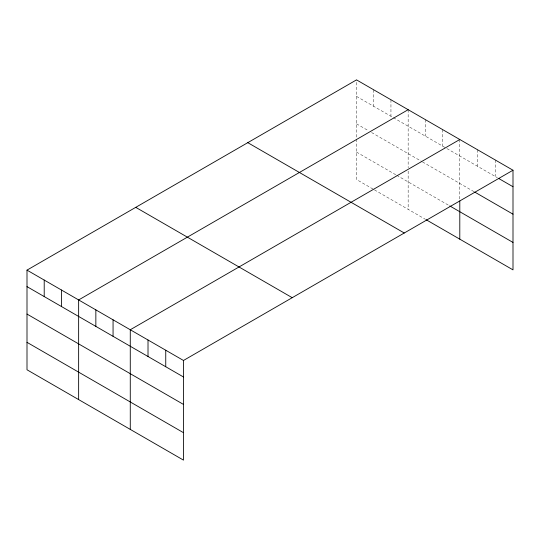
<?xml version="1.0" encoding="UTF-8"?>
<svg xmlns="http://www.w3.org/2000/svg" width="540" height="540" viewBox="0 0 540 540"><rect width="100%" height="100%" fill="white"/><g stroke="black" fill="none" stroke-linecap="round" stroke-linejoin="round"><path stroke-width="0.41" stroke-dasharray="2.7 2.03" d="M356.522 96.39L446.168 148.149M446.884 148.561L497.394 177.721M356.522 123.822L368.712 130.862M371.581 132.523L421.787 161.507M422.503 161.919L473.985 191.646M356.522 152.091L395.962 174.866M396.684 175.284L449.037 205.511M373.012 189.054L356.522 179.53L356.522 79.88M374.45 189.884L425.371 219.281M495.268 159.989L495.268 176.492M477.529 149.749L477.529 166.253M459.796 139.509L459.796 200.084M442.584 129.573L442.584 146.077M425.371 119.63L425.371 136.141M408.159 109.694L408.159 167.771M408.159 171.099L408.159 209.345M390.947 99.758L390.947 116.262M373.734 89.816L373.734 106.326"/><path stroke-width="0.81" d="M27 270.128L183.478 360.47L183.478 460.12L27 369.779L27 270.128L356.522 79.88L513 170.222L513 269.872L426.087 219.692M408.159 109.694L78.638 299.943L78.638 399.587M459.796 139.509L130.275 329.751L130.275 429.401M183.478 360.47L513 170.222M498.812 178.544L513 186.732M474.694 192.051L513 214.171M449.752 205.922L513 242.44M247.779 142.661L404.257 233.003M135.743 207.347L292.221 297.689M27 286.632L183.478 376.981M27 314.071L183.478 404.413M27 342.34L183.478 432.682M459.796 200.914L459.796 239.159M165.746 350.231L165.746 366.741M148.014 339.991L148.014 356.501M113.063 319.815L113.063 336.326M95.85 309.879L95.85 326.383M61.425 290L61.425 306.511M44.213 280.064L44.213 296.575"/></g></svg>
